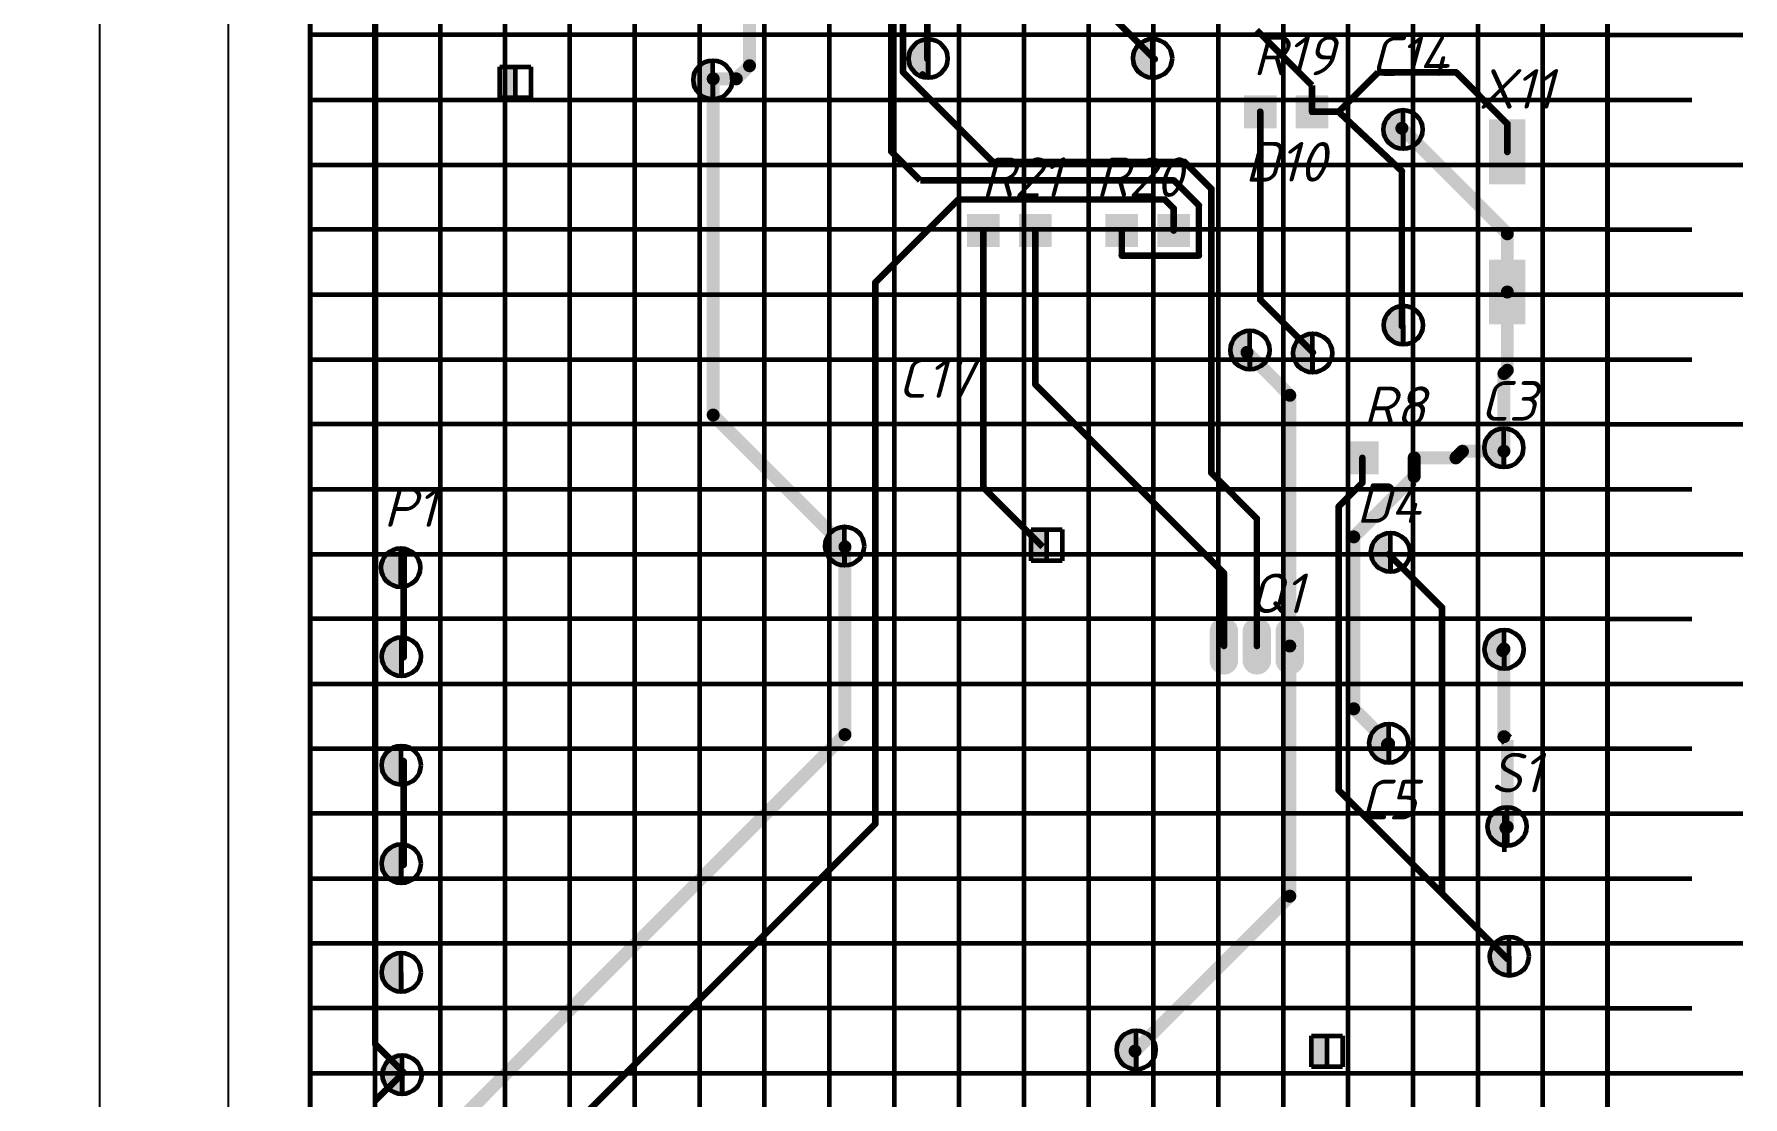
# Model space of a CAD drawing. Header units: millimetres. Extents: x 0 to 9139, y -367 to 2333.
# Drawn here: x 6641.4 to 6773.2, y 1217.4 to 1299.3 of the extents above; entities that cross this region are included whole.
import ezdxf

# ---------------------------------------------------------------- set-up
doc = ezdxf.new("R2010")
doc.units = ezdxf.units.MM
doc.header["$LTSCALE"] = 0.5
doc.layers.get('0').update_dxf_attribs({"lineweight": 60})
doc.layers.get('Defpoints').update_dxf_attribs({"color": 5})
for name, color, linetype in [('3-размеры', 6, 'Continuous'), ('TopLayer', 1, 'Continuous'), ('TopOverlay', 2, 'Continuous')]:
    doc.layers.add(name, color=color, linetype=linetype)
doc.layers.add('Слой1', color=7, linetype='Continuous', lineweight=60)
doc.styles.get("Standard").update_dxf_attribs({"font": 'isocpeui.ttf', "width": 0.9})
doc.dimstyles.new('ISO-25', dxfattribs={"dimtxt": 3.5, "dimasz": 3.5, "dimexe": 2, "dimexo": 0, "dimgap": 1, "dimtad": 1, "dimtoh": 1, "dimdec": 0, "dimtxsty": 'Standard', "dimcen": 2.5, "dimadec": 0, "dimazin": 0, "dimtfac": 1, "dimtdec": 0, "dimtmove": 0, "dimatfit": 3, "dimldrblk": 'DOTSMALL', "dimfxl": 1, "dimarcsym": 0})

# ---------------------------------------------------------------- blocks, each defined once
blk = doc.blocks.new('*U103')
blk.add_line((0, 1.97), (0, -1.97))
blk = doc.blocks.new('*U104')
at = {"color": 0, "linetype": 'ByBlock', "lineweight": -2, "transparency": 16777216}
for p in [(150, 0), (160, 0), (170, 0), (180, 0), (190, 0), (200, 0), (210, 0), (220, 0), (230, 0)]:
    blk.add_blockref('*U103', p, dxfattribs=at)
blk = doc.blocks.new('*U99')
blk.add_line((3.25, 0), (-3.25, 0))
blk = doc.blocks.new('*U100')
at = {"color": 0, "linetype": 'ByBlock', "lineweight": -2, "transparency": 16777216}
for p in [(0, -150), (0, -155), (0, -160), (0, -165), (0, -170), (0, -175), (0, -180), (0, -185), (0, -190), (0, -195), (0, -200), (0, -205), (0, -210), (0, -215), (0, -220), (0, -225), (0, -230)]:
    blk.add_blockref('*U99', p, dxfattribs=at)
blk = doc.blocks.new('*D111')
at = {"layer": '3-размеры', "color": 0, "lineweight": -2, "transparency": 16777216}
for p, q in [((6662.72, 1504.26), (6644.48, 1504.26)), ((6646.48, 1500.76), (6646.48, 1202.76)), ((6662.72, 1199.26), (6644.48, 1199.26))]:
    blk.add_line(p, q, dxfattribs=at)
at = {"layer": '3-размеры', "color": 0, "transparency": 16777216}
for points in [[(6645.9, 1500.76), (6647.06, 1500.76), (6646.48, 1504.26)], [(6645.9, 1202.76), (6647.06, 1202.76), (6646.48, 1199.26)]]:
    blk.add_solid(points, dxfattribs=at)
at = {"layer": 'Defpoints', "color": 0, "transparency": 16777216}
for p in [(6662.72, 1504.26), (6646.48, 1199.26), (6662.72, 1199.26)]:
    blk.add_point(p, dxfattribs=at)
at = {"layer": '3-размеры', "color": 0, "transparency": 16777216, "insert": (6643.73, 1351.76), "char_height": 3.5, "attachment_point": 5, "rotation": 90}
blk.add_mtext('150h12', dxfattribs=at)
blk = doc.blocks.new('_DotSmall')
at = {"color": 0, "linetype": 'ByBlock', "const_width": 0.5}
blk.add_lwpolyline([(-0.0625, 0, 1), (0.0625, 0, 1)], format="xyb", close=True, dxfattribs=at)
blk = doc.blocks.new('*D106')
at = {"layer": '3-размеры', "color": 0, "lineweight": -2, "transparency": 16777216}
for p, q in [((6667.72, 1494.26), (6654.39, 1494.26)), ((6656.39, 1490.76), (6656.39, 1207.79)), ((6667.73, 1204.29), (6654.39, 1204.29))]:
    blk.add_line(p, q, dxfattribs=at)
at = {"layer": '3-размеры', "color": 0, "transparency": 16777216}
for points in [[(6655.81, 1490.76), (6656.97, 1490.76), (6656.39, 1494.26)], [(6655.81, 1207.79), (6656.97, 1207.79), (6656.39, 1204.29)]]:
    blk.add_solid(points, dxfattribs=at)
at = {"layer": 'Defpoints', "color": 0, "transparency": 16777216}
for p in [(6667.72, 1494.26), (6656.39, 1204.29), (6667.73, 1204.29)]:
    blk.add_point(p, dxfattribs=at)
at = {"layer": '3-размеры', "color": 0, "transparency": 16777216, "insert": (6653.64, 1349.28), "char_height": 3.5, "attachment_point": 5, "rotation": 90}
blk.add_mtext('145%%P0.2', dxfattribs=at)
blk = doc.blocks.new('*U95')
for p, q in [((5, 152.5), (5, -152.5)), ((-5, 147.5), (-5, -152.5)), ((0.01, -152.5), (0.01, 147.5))]:
    blk.add_line(p, q)
blk = doc.blocks.new('*U96')
at = {"color": 0, "linetype": 'ByBlock', "lineweight": -2, "transparency": 16777216}
for p in [(0, 0), (15, 0), (30, 0), (45, 0), (60, 0), (75, 0), (90, 0)]:
    blk.add_blockref('*U95', p, dxfattribs=at)
blk = doc.blocks.new('*U97')
for p, q in [((50, 5), (-50, 5)), ((-50, 0), (50, 0)), ((-50, -5), (50, -5))]:
    blk.add_line(p, q)
blk = doc.blocks.new('*U98')
at = {"color": 0, "linetype": 'ByBlock', "lineweight": -2, "transparency": 16777216}
for p in [(0, 90), (0, 75), (0, 60), (0, 45), (0, 30), (0, 15)]:
    blk.add_blockref('*U97', p, dxfattribs=at)

msp = doc.modelspace()

# ---------------------------------------------------------------- hatches: boundary and pattern name
h = msp.add_hatch(color=256)
h.dxf.hatch_style = 1
h.paths.add_polyline_path([(6710.35, 1298.95, 0.414214), (6708.85, 1297.45, 0.414214), (6710.35, 1295.95), (6710.35, 1297.45)])
h = msp.add_hatch(color=256)
h.dxf.hatch_style = 1
h.paths.add_polyline_path([(6727.65, 1298.96, 0.414214), (6726.15, 1297.46, 0.414214), (6727.65, 1295.96), (6727.65, 1297.46)])
h = msp.add_hatch(color=256)
h.dxf.hatch_style = 1
h.paths.add_polyline_path([(6678.51, 1296.81), (6677.32, 1296.81), (6677.32, 1294.41), (6678.51, 1294.41)])
h = msp.add_hatch(color=256)
h.dxf.hatch_style = 1
h.paths.add_polyline_path([(6693.75, 1297.3, 0.414214), (6692.25, 1295.8, 0.414214), (6693.75, 1294.3), (6693.75, 1295.8)])
h = msp.add_hatch(color=256)
h.dxf.hatch_style = 1
h.paths.add_polyline_path([(6746.96, 1293.48, 0.414214), (6745.46, 1291.98, 0.414214), (6746.96, 1290.48), (6746.96, 1291.98)])
h = msp.add_hatch(color=256)
h.dxf.hatch_style = 1
h.paths.add_polyline_path([(6746.98, 1278.4, 0.414214), (6745.48, 1276.9, 0.414214), (6746.98, 1275.4), (6746.98, 1276.9)])
h = msp.add_hatch(color=256)
h.dxf.hatch_style = 1
h.paths.add_polyline_path([(6735.16, 1276.48, 0.414214), (6733.66, 1274.98, 0.414214), (6735.16, 1273.48), (6735.16, 1274.98)])
h = msp.add_hatch(color=256)
h.dxf.hatch_style = 1
h.paths.add_polyline_path([(6739.99, 1276.25, 0.414214), (6738.49, 1274.75, 0.414214), (6739.99, 1273.25), (6739.99, 1274.75)])
h = msp.add_hatch(color=256)
h.dxf.hatch_style = 1
h.paths.add_polyline_path([(6754.73, 1268.94, 0.414214), (6753.23, 1267.44, 0.414214), (6754.73, 1265.94), (6754.73, 1267.44)])
h = msp.add_hatch(color=256)
h.dxf.hatch_style = 1
h.paths.add_polyline_path([(6703.91, 1261.37, 0.414214), (6702.41, 1259.87, 0.414214), (6703.91, 1258.37), (6703.91, 1259.87)])
h = msp.add_hatch(color=256)
h.dxf.hatch_style = 1
h.paths.add_polyline_path([(6719.48, 1261.14), (6718.29, 1261.14), (6718.29, 1258.74), (6719.48, 1258.74)])
h = msp.add_hatch(color=256)
h.dxf.hatch_style = 1
h.paths.add_polyline_path([(6745.99, 1260.89, 0.414214), (6744.49, 1259.39, 0.414214), (6745.99, 1257.89), (6745.99, 1259.39)])
h = msp.add_hatch(color=256)
h.dxf.hatch_style = 1
h.paths.add_polyline_path([(6669.69, 1259.71, 0.414214), (6668.19, 1258.21, 0.414214), (6669.69, 1256.71), (6669.69, 1258.21)])
h = msp.add_hatch(color=256)
h.dxf.hatch_style = 1
h.paths.add_polyline_path([(6669.74, 1252.85, 0.414214), (6668.24, 1251.35, 0.414214), (6669.74, 1249.85), (6669.74, 1251.35)])
h = msp.add_hatch(color=256)
h.dxf.hatch_style = 1
h.paths.add_polyline_path([(6754.75, 1253.41, 0.414214), (6753.25, 1251.91, 0.414214), (6754.75, 1250.41), (6754.75, 1251.91)])
h = msp.add_hatch(color=256)
h.dxf.hatch_style = 1
h.paths.add_polyline_path([(6745.86, 1246.17, 0.414214), (6744.36, 1244.67, 0.414214), (6745.86, 1243.17), (6745.86, 1244.67)])
h = msp.add_hatch(color=256)
h.dxf.hatch_style = 1
h.paths.add_polyline_path([(6669.73, 1244.48, 0.414214), (6668.23, 1242.98, 0.414214), (6669.73, 1241.48), (6669.73, 1242.98)])
h = msp.add_hatch(color=256)
h.dxf.hatch_style = 1
h.paths.add_polyline_path([(6754.98, 1239.76, 0.414214), (6753.48, 1238.26, 0.414214), (6754.98, 1236.76), (6754.98, 1238.26)])
h = msp.add_hatch(color=256)
h.dxf.hatch_style = 1
h.paths.add_polyline_path([(6669.73, 1236.9, 0.414214), (6668.23, 1235.4, 0.414214), (6669.73, 1233.9), (6669.73, 1235.4)])
h = msp.add_hatch(color=256)
h.dxf.hatch_style = 1
h.paths.add_polyline_path([(6755.15, 1229.76, 0.414214), (6753.65, 1228.26, 0.414214), (6755.15, 1226.76), (6755.15, 1228.26)])
h = msp.add_hatch(color=256)
h.dxf.hatch_style = 1
h.paths.add_polyline_path([(6669.73, 1228.52, 0.414214), (6668.23, 1227.02, 0.414214), (6669.73, 1225.52), (6669.73, 1227.02)])
h = msp.add_hatch(color=256)
h.dxf.hatch_style = 1
h.paths.add_polyline_path([(6726.39, 1222.54, 0.414214), (6724.89, 1221.04, 0.414214), (6726.39, 1219.54), (6726.39, 1221.04)])
h = msp.add_hatch(color=256)
h.dxf.hatch_style = 1
h.paths.add_polyline_path([(6741.09, 1222.13), (6739.9, 1222.13), (6739.9, 1219.73), (6741.09, 1219.73)])
h = msp.add_hatch(color=256)
h.dxf.hatch_style = 1
h.paths.add_polyline_path([(6669.79, 1220.63, 0.414214), (6668.29, 1219.13, 0.414214), (6669.79, 1217.63), (6669.79, 1219.13)])

# ---------------------------------------------------------------- linework, layer by layer
for p, q in [((6662.72, 1199.26), (6662.72, 1499.26)), ((6762.72, 1199.26), (6762.72, 1499.26)), ((6762.72, 1496.76), (6762.72, 1199.26)), ((6662.62, 1233.42), (6662.62, 1233.42))]:
    msp.add_line(p, q)
at = {"layer": 'TopLayer'}
for points, const_width in [([(6667.72, 1221.49), (6667.72, 1324.36)], 0.508), ([(6708.42, 1296.39), (6708.42, 1323.41)], 0.508), ([(6696.58, 1296.89), (6696.58, 1318.23)], 1), ([(6707.5, 1290.29), (6707.5, 1318.74)], 0.508), ([(6710.29, 1297.4), (6710.29, 1306.34)], 0.508), ([(6727.82, 1297.4), (6718.93, 1306.29)], 0.508), ([(6739.95, 1295.37), (6735.68, 1299.64)], 0.508), ([(6693.78, 1269.97), (6693.78, 1295.88)], 1), ([(6695.56, 1295.88), (6693.78, 1295.88)], 1), ([(6696.58, 1296.89), (6695.56, 1295.88)], 1), ([(6715.32, 1289.48), (6708.42, 1296.39)], 0.508), ([(6745.04, 1296.39), (6741.99, 1293.34)], 0.508), ([(6751.04, 1296.39), (6745.04, 1296.39)], 0.508), ([(6755, 1292.42), (6751.04, 1296.39)], 0.508), ([(6739.95, 1293.34), (6739.95, 1295.37)], 0.508), ([(6735.95, 1278.86), (6735.95, 1293.34)], 0.508), ([(6741.99, 1293.34), (6739.95, 1293.34)], 0.508), ([(6746.87, 1288.77), (6741.99, 1293.34)], 0.508), ([(6755, 1283.94), (6746.87, 1292.07)], 1), ([(6755, 1290.25), (6755, 1292.42)], 0.508), ([(6709.74, 1288.05), (6707.5, 1290.29)], 0.508), ([(6730.11, 1289.48), (6715.32, 1289.48)], 0.508), ([(6732.19, 1287.39), (6730.11, 1289.48)], 0.508), ([(6729.29, 1288.05), (6709.74, 1288.05)], 0.508), ([(6731.22, 1286.12), (6729.29, 1288.05)], 0.508), ([(6746.87, 1276.83), (6746.87, 1288.77)], 0.508), ([(6732.19, 1265.5), (6732.19, 1287.39)], 0.508), ([(6712.68, 1286.58), (6706.28, 1280.18)], 0.508), ([(6728.58, 1286.58), (6712.68, 1286.58)], 0.508), ([(6729.28, 1285.88), (6728.58, 1286.58)], 0.508), ([(6729.28, 1284.19), (6729.28, 1285.88)], 0.508), ([(6731.22, 1282.26), (6731.22, 1286.12)], 0.508), ([(6714.61, 1264.38), (6714.61, 1284.19)], 0.508), ([(6718.61, 1272.32), (6718.61, 1284.19)], 0.508), ([(6725.28, 1282.26), (6725.28, 1284.19)], 0.508), ([(6755, 1279.45), (6755, 1283.94)], 1), ([(6731.22, 1282.26), (6725.28, 1282.26)], 0.508), ([(6706.28, 1238.47), (6706.28, 1280.18)], 0.508), ([(6740.01, 1274.8), (6735.95, 1278.86)], 0.508), ([(6755, 1273.42), (6755, 1279.45)], 1), ([(6738.23, 1271.49), (6734.93, 1274.8)], 1), ([(6755, 1273.42), (6754.74, 1273.17)], 1), ([(6733.15, 1257.78), (6718.61, 1272.32)], 0.508), ([(6754.74, 1267.18), (6754.74, 1273.17)], 1), ([(6738.23, 1252.17), (6738.23, 1271.49)], 1), ([(6703.94, 1259.81), (6693.78, 1269.97)], 1), ([(6747.82, 1265.24), (6747.82, 1266.67)], 1), ([(6751.04, 1266.67), (6747.82, 1266.67)], 1), ([(6751.54, 1267.18), (6751.04, 1266.67)], 1), ([(6754.74, 1267.18), (6751.54, 1267.18)], 1), ([(6743.82, 1264.74), (6743.82, 1266.67)], 0.508), ([(6719.18, 1259.81), (6714.61, 1264.38)], 0.508), ([(6735.69, 1261.99), (6732.19, 1265.5)], 0.508), ([(6743.82, 1264.74), (6741.99, 1262.91)], 0.508), ([(6747.82, 1265.24), (6743.16, 1260.58)], 1), ([(6735.69, 1252.17), (6735.69, 1261.99)], 0.508), ([(6741.99, 1241.06), (6741.99, 1262.91)], 0.508), ([(6743.16, 1247.33), (6743.16, 1260.58)], 1), ([(6669.91, 1251.3), (6669.91, 1259.3)], 0.508), ([(6703.94, 1245.34), (6703.94, 1259.81)], 1), ([(6749.97, 1255.12), (6745.85, 1259.24)], 0.508), ([(6733.15, 1252.17), (6733.15, 1257.78)], 0.508), ([(6749.97, 1233.09), (6749.97, 1255.12)], 0.508), ([(6733.15, 1253.27), (6733.15, 1251.07)], 2.2), ([(6735.69, 1253.27), (6735.69, 1251.07)], 2.2), ([(6738.23, 1253.27), (6738.23, 1251.07)], 2.2), ([(6738.23, 1232.89), (6738.23, 1252.17)], 1), ([(6754.74, 1245.18), (6754.74, 1251.94)], 1), ([(6745.85, 1244.64), (6743.16, 1247.33)], 1), ([(6703.94, 1245.34), (6669.91, 1211.3)], 1), ([(6755, 1244.92), (6754.74, 1245.18)], 1), ([(6755, 1238.22), (6755, 1244.92)], 1), ([(6669.91, 1235.3), (6669.91, 1243.3)], 0.508), ([(6749.97, 1233.09), (6741.99, 1241.06)], 0.508), ([(6706.28, 1238.47), (6675.85, 1208.04)], 0.508), ([(6738.23, 1232.89), (6726.3, 1220.95)], 1), ([(6755, 1228.06), (6749.97, 1233.09)], 0.508), ([(6669.91, 1219.3), (6667.72, 1221.49)], 0.508), ([(6669.91, 1219.3), (6667.72, 1217.12)], 0.508)]:
    msp.add_lwpolyline(points, dxfattribs=dict(at, const_width=const_width))
for points, const_width in [([(6710.42, 1297.4, -1), (6710.17, 1297.4, -1)], 0.254), ([(6727.95, 1297.4, -1), (6727.69, 1297.4, -1)], 0.254), ([(6694.03, 1295.88, -1), (6693.53, 1295.88, -1)], 0.5), ([(6694.03, 1295.88, -1), (6693.53, 1295.88, -1)], 0.5), ([(6695.81, 1295.88, -1), (6695.31, 1295.88, -1)], 0.5), ([(6695.81, 1295.88, -1), (6695.31, 1295.88, -1)], 0.5), ([(6696.83, 1296.89, -1), (6696.33, 1296.89, -1)], 0.5), ([(6696.83, 1296.89, -1), (6696.33, 1296.89, -1)], 0.5), ([(6708.54, 1296.39, -1), (6708.29, 1296.39, -1)], 0.254), ([(6708.54, 1296.39, -1), (6708.29, 1296.39, -1)], 0.254), ([(6710.05, 1296.22, -1), (6709.8, 1296.22, -1)], 0.254), ([(6710.05, 1296.22, -1), (6709.8, 1296.22, -1)], 0.254), ([(6751.16, 1296.39, -1), (6750.91, 1296.39, -1)], 0.254), ([(6751.16, 1296.39, -1), (6750.91, 1296.39, -1)], 0.254), ([(6736.08, 1293.34, -1), (6735.82, 1293.34, -1)], 0.254), ([(6740.08, 1293.34, -1), (6739.82, 1293.34, -1)], 0.254), ([(6740.08, 1293.34, -1), (6739.82, 1293.34, -1)], 0.254), ([(6742.12, 1293.34, -1), (6741.87, 1293.34, -1)], 0.254), ([(6742.12, 1293.34, -1), (6741.87, 1293.34, -1)], 0.254), ([(6742.12, 1293.34, -1), (6741.87, 1293.34, -1)], 0.254), ([(6747.12, 1292.07, -1), (6746.62, 1292.07, -1)], 0.5), ([(6755.13, 1292.42, -1), (6754.87, 1292.42, -1)], 0.254), ([(6755.13, 1292.42, -1), (6754.87, 1292.42, -1)], 0.254), ([(6707.63, 1290.29, -1), (6707.37, 1290.29, -1)], 0.254), ([(6707.63, 1290.29, -1), (6707.37, 1290.29, -1)], 0.254), ([(6715.45, 1289.48, -1), (6715.2, 1289.48, -1)], 0.254), ([(6715.45, 1289.48, -1), (6715.2, 1289.48, -1)], 0.254), ([(6730.23, 1289.48, -1), (6729.98, 1289.48, -1)], 0.254), ([(6730.23, 1289.48, -1), (6729.98, 1289.48, -1)], 0.254), ([(6755.13, 1290.25, -1), (6754.87, 1290.25, -1)], 0.254), ([(6729.42, 1288.05, -1), (6729.17, 1288.05, -1)], 0.254), ([(6729.42, 1288.05, -1), (6729.17, 1288.05, -1)], 0.254), ([(6747, 1288.77, -1), (6746.74, 1288.77, -1)], 0.254), ([(6747, 1288.77, -1), (6746.74, 1288.77, -1)], 0.254), ([(6732.32, 1287.39, -1), (6732.06, 1287.39, -1)], 0.254), ([(6732.32, 1287.39, -1), (6732.06, 1287.39, -1)], 0.254), ([(6712.81, 1286.58, -1), (6712.56, 1286.58, -1)], 0.254), ([(6712.81, 1286.58, -1), (6712.56, 1286.58, -1)], 0.254), ([(6728.71, 1286.58, -1), (6728.46, 1286.58, -1)], 0.254), ([(6728.71, 1286.58, -1), (6728.46, 1286.58, -1)], 0.254), ([(6729.41, 1285.88, -1), (6729.15, 1285.88, -1)], 0.254), ([(6729.41, 1285.88, -1), (6729.15, 1285.88, -1)], 0.254), ([(6731.35, 1286.12, -1), (6731.1, 1286.12, -1)], 0.254), ([(6731.35, 1286.12, -1), (6731.1, 1286.12, -1)], 0.254), ([(6714.74, 1284.19, -1), (6714.49, 1284.19, -1)], 0.254), ([(6718.74, 1284.19, -1), (6718.49, 1284.19, -1)], 0.254), ([(6725.41, 1284.19, -1), (6725.15, 1284.19, -1)], 0.254), ([(6729.41, 1284.19, -1), (6729.15, 1284.19, -1)], 0.254), ([(6755.25, 1283.94, -1), (6754.75, 1283.94, -1)], 0.5), ([(6755.25, 1283.94, -1), (6754.75, 1283.94, -1)], 0.5), ([(6725.41, 1282.26, -1), (6725.15, 1282.26, -1)], 0.254), ([(6725.41, 1282.26, -1), (6725.15, 1282.26, -1)], 0.254), ([(6731.35, 1282.26, -1), (6731.1, 1282.26, -1)], 0.254), ([(6731.35, 1282.26, -1), (6731.1, 1282.26, -1)], 0.254), ([(6706.41, 1280.18, -1), (6706.15, 1280.18, -1)], 0.254), ([(6706.41, 1280.18, -1), (6706.15, 1280.18, -1)], 0.254), ([(6736.08, 1278.86, -1), (6735.82, 1278.86, -1)], 0.254), ([(6736.08, 1278.86, -1), (6735.82, 1278.86, -1)], 0.254), ([(6755.25, 1279.45, -1), (6754.75, 1279.45, -1)], 0.5), ([(6755.25, 1279.45, -1), (6754.75, 1279.45, -1)], 0.5), ([(6747, 1276.83, -1), (6746.74, 1276.83, -1)], 0.254), ([(6735.18, 1274.8, -1), (6734.68, 1274.8, -1)], 0.5), ([(6740.14, 1274.8, -1), (6739.89, 1274.8, -1)], 0.254), ([(6755.25, 1273.42, -1), (6754.75, 1273.42, -1)], 0.5), ([(6755.25, 1273.42, -1), (6754.75, 1273.42, -1)], 0.5), ([(6718.74, 1272.32, -1), (6718.49, 1272.32, -1)], 0.254), ([(6718.74, 1272.32, -1), (6718.49, 1272.32, -1)], 0.254), ([(6754.99, 1273.17, -1), (6754.49, 1273.17, -1)], 0.5), ([(6754.99, 1273.17, -1), (6754.49, 1273.17, -1)], 0.5), ([(6738.48, 1271.49, -1), (6737.98, 1271.49, -1)], 0.5), ([(6738.48, 1271.49, -1), (6737.98, 1271.49, -1)], 0.5), ([(6694.03, 1269.97, -1), (6693.53, 1269.97, -1)], 0.5), ([(6694.03, 1269.97, -1), (6693.53, 1269.97, -1)], 0.5), ([(6748.07, 1266.67, -1), (6747.57, 1266.67, -1)], 0.5), ([(6748.07, 1266.67, -1), (6747.57, 1266.67, -1)], 0.5), ([(6751.29, 1266.67, -1), (6750.79, 1266.67, -1)], 0.5), ([(6751.29, 1266.67, -1), (6750.79, 1266.67, -1)], 0.5), ([(6751.79, 1267.18, -1), (6751.29, 1267.18, -1)], 0.5), ([(6751.79, 1267.18, -1), (6751.29, 1267.18, -1)], 0.5), ([(6754.99, 1267.18, -1), (6754.49, 1267.18, -1)], 0.5), ([(6754.99, 1267.18, -1), (6754.49, 1267.18, -1)], 0.5), ([(6743.95, 1266.67, -1), (6743.7, 1266.67, -1)], 0.254), ([(6714.74, 1264.38, -1), (6714.49, 1264.38, -1)], 0.254), ([(6714.74, 1264.38, -1), (6714.49, 1264.38, -1)], 0.254), ([(6732.32, 1265.5, -1), (6732.06, 1265.5, -1)], 0.254), ([(6732.32, 1265.5, -1), (6732.06, 1265.5, -1)], 0.254), ([(6743.95, 1264.74, -1), (6743.7, 1264.74, -1)], 0.254), ([(6743.95, 1264.74, -1), (6743.7, 1264.74, -1)], 0.254), ([(6748.07, 1265.24, -1), (6747.57, 1265.24, -1)], 0.5), ([(6748.07, 1265.24, -1), (6747.57, 1265.24, -1)], 0.5), ([(6735.82, 1261.99, -1), (6735.57, 1261.99, -1)], 0.254), ([(6735.82, 1261.99, -1), (6735.57, 1261.99, -1)], 0.254), ([(6742.12, 1262.91, -1), (6741.87, 1262.91, -1)], 0.254), ([(6742.12, 1262.91, -1), (6741.87, 1262.91, -1)], 0.254), ([(6743.41, 1260.58, -1), (6742.91, 1260.58, -1)], 0.5), ([(6743.41, 1260.58, -1), (6742.91, 1260.58, -1)], 0.5), ([(6670.04, 1259.3, -1), (6669.78, 1259.3, -1)], 0.254), ([(6704.19, 1259.81, -1), (6703.69, 1259.81, -1)], 0.5), ([(6704.19, 1259.81, -1), (6703.69, 1259.81, -1)], 0.5), ([(6745.98, 1259.24, -1), (6745.73, 1259.24, -1)], 0.254), ([(6733.28, 1257.78, -1), (6733.03, 1257.78, -1)], 0.254), ([(6733.28, 1257.78, -1), (6733.03, 1257.78, -1)], 0.254), ([(6750.1, 1255.12, -1), (6749.84, 1255.12, -1)], 0.254), ([(6750.1, 1255.12, -1), (6749.84, 1255.12, -1)], 0.254), ([(6733.7, 1253.27, -1), (6732.6, 1253.27, -1)], 1.1), ([(6736.24, 1253.27, -1), (6735.14, 1253.27, -1)], 1.1), ([(6738.78, 1253.27, -1), (6737.68, 1253.27, -1)], 1.1), ([(6738.48, 1252.17, -1), (6737.98, 1252.17, -1)], 0.5), ([(6738.48, 1252.17, -1), (6737.98, 1252.17, -1)], 0.5), ([(6670.04, 1251.3, -1), (6669.78, 1251.3, -1)], 0.254), ([(6733.7, 1251.07, -1), (6732.6, 1251.07, -1)], 1.1), ([(6733.28, 1252.17, -1), (6733.03, 1252.17, -1)], 0.254), ([(6736.24, 1251.07, -1), (6735.14, 1251.07, -1)], 1.1), ([(6735.82, 1252.17, -1), (6735.57, 1252.17, -1)], 0.254), ([(6738.78, 1251.07, -1), (6737.68, 1251.07, -1)], 1.1), ([(6754.9, 1251.81, -1), (6754.4, 1251.81, -1)], 0.5), ([(6754.99, 1251.94, -1), (6754.49, 1251.94, -1)], 0.5), ([(6743.41, 1247.33, -1), (6742.91, 1247.33, -1)], 0.5), ([(6743.41, 1247.33, -1), (6742.91, 1247.33, -1)], 0.5), ([(6704.19, 1245.34, -1), (6703.69, 1245.34, -1)], 0.5), ([(6704.19, 1245.34, -1), (6703.69, 1245.34, -1)], 0.5), ([(6746.01, 1244.57, -1), (6745.51, 1244.57, -1)], 0.5), ([(6746.1, 1244.64, -1), (6745.6, 1244.64, -1)], 0.5), ([(6754.99, 1245.18, -1), (6754.49, 1245.18, -1)], 0.5), ([(6754.99, 1245.18, -1), (6754.49, 1245.18, -1)], 0.5), ([(6670.04, 1243.3, -1), (6669.78, 1243.3, -1)], 0.254), ([(6742.12, 1241.06, -1), (6741.87, 1241.06, -1)], 0.254), ([(6742.12, 1241.06, -1), (6741.87, 1241.06, -1)], 0.254), ([(6706.41, 1238.47, -1), (6706.15, 1238.47, -1)], 0.254), ([(6706.41, 1238.47, -1), (6706.15, 1238.47, -1)], 0.254), ([(6755.14, 1238.16, -1), (6754.64, 1238.16, -1)], 0.5), ([(6755.25, 1238.22, -1), (6754.75, 1238.22, -1)], 0.5), ([(6670.04, 1235.3, -1), (6669.78, 1235.3, -1)], 0.254), ([(6738.48, 1232.89, -1), (6737.98, 1232.89, -1)], 0.5), ([(6738.48, 1232.89, -1), (6737.98, 1232.89, -1)], 0.5), ([(6750.1, 1233.09, -1), (6749.84, 1233.09, -1)], 0.254), ([(6750.1, 1233.09, -1), (6749.84, 1233.09, -1)], 0.254), ([(6750.1, 1233.09, -1), (6749.84, 1233.09, -1)], 0.254), ([(6755.13, 1228.06, -1), (6754.87, 1228.06, -1)], 0.254), ([(6667.85, 1221.49, -1), (6667.6, 1221.49, -1)], 0.254), ([(6667.85, 1221.49, -1), (6667.6, 1221.49, -1)], 0.254), ([(6726.55, 1220.95, -1), (6726.05, 1220.95, -1)], 0.5), ([(6670.04, 1219.3, -1), (6669.78, 1219.3, -1)], 0.254), ([(6670.04, 1219.3, -1), (6669.78, 1219.3, -1)], 0.254)]:
    msp.add_lwpolyline(points, format="xyb", close=True, dxfattribs=dict(at, const_width=const_width))
for points in [[(6737.21, 1292.07), (6734.69, 1292.07), (6737.21, 1294.61), (6734.69, 1294.61)], [(6741.21, 1292.07), (6738.69, 1292.07), (6741.21, 1294.61), (6738.69, 1294.61)], [(6753.6, 1287.75), (6753.6, 1292.75), (6756.4, 1287.75), (6756.4, 1292.75)], [(6715.87, 1282.92), (6713.35, 1282.92), (6715.87, 1285.46), (6713.35, 1285.46)], [(6719.87, 1282.92), (6717.35, 1282.92), (6719.87, 1285.46), (6717.35, 1285.46)], [(6726.54, 1282.92), (6724.02, 1282.92), (6726.54, 1285.46), (6724.02, 1285.46)], [(6730.54, 1282.92), (6728.02, 1282.92), (6730.54, 1285.46), (6728.02, 1285.46)], [(6753.6, 1276.95), (6753.6, 1281.95), (6756.4, 1276.95), (6756.4, 1281.95)], [(6745.08, 1265.4), (6742.56, 1265.4), (6745.08, 1267.94), (6742.56, 1267.94)]]:
    msp.add_solid(points, dxfattribs=at)
at = {"layer": 'Слой1'}
for p, q in [((6710.35, 1295.95), (6710.35, 1298.95)), ((6727.65, 1295.96), (6727.65, 1298.96)), ((6727.65, 1297.46), (6727.65, 1295.96)), ((6677.32, 1294.41), (6677.32, 1296.81)), ((6677.32, 1296.81), (6679.72, 1296.81)), ((6678.51, 1296.81), (6678.51, 1294.41)), ((6679.72, 1296.81), (6679.72, 1294.41)), ((6693.75, 1294.3), (6693.75, 1297.3)), ((6710.35, 1297.45), (6710.35, 1295.95)), ((6693.75, 1295.8), (6693.75, 1294.3)), ((6679.72, 1294.41), (6677.32, 1294.41)), ((6746.96, 1290.48), (6746.96, 1293.48)), ((6746.96, 1291.98), (6746.96, 1290.48)), ((6746.98, 1275.4), (6746.98, 1278.4)), ((6735.16, 1273.48), (6735.16, 1276.48)), ((6746.98, 1276.9), (6746.98, 1275.4)), ((6739.99, 1273.25), (6739.99, 1276.25)), ((6735.16, 1274.98), (6735.16, 1273.48)), ((6739.99, 1274.75), (6739.99, 1273.25)), ((6754.73, 1265.94), (6754.73, 1268.94)), ((6754.73, 1267.44), (6754.73, 1265.94)), ((6703.91, 1258.37), (6703.91, 1261.37)), ((6718.29, 1258.74), (6718.29, 1261.14)), ((6718.29, 1261.14), (6720.69, 1261.14)), ((6719.48, 1261.14), (6719.48, 1258.74)), ((6720.69, 1261.14), (6720.69, 1258.74)), ((6745.99, 1257.89), (6745.99, 1260.89)), ((6669.69, 1256.71), (6669.69, 1259.71)), ((6703.91, 1259.87), (6703.91, 1258.37)), ((6745.99, 1259.39), (6745.99, 1257.89)), ((6669.69, 1258.21), (6669.69, 1256.71)), ((6720.69, 1258.74), (6718.29, 1258.74)), ((6669.74, 1249.85), (6669.74, 1252.85)), ((6754.75, 1250.41), (6754.75, 1253.41)), ((6754.75, 1251.91), (6754.75, 1250.41)), ((6669.74, 1251.35), (6669.74, 1249.85)), ((6745.86, 1243.17), (6745.86, 1246.17)), ((6669.73, 1241.48), (6669.73, 1244.48)), ((6745.86, 1244.67), (6745.86, 1243.17)), ((6669.73, 1242.98), (6669.73, 1241.48)), ((6754.98, 1236.76), (6754.98, 1239.76)), ((6754.77, 1236.3), (6754.77, 1239.3)), ((6754.98, 1238.26), (6754.98, 1236.76)), ((6669.73, 1233.9), (6669.73, 1236.9)), ((6669.73, 1235.4), (6669.73, 1233.9)), ((6755.15, 1226.76), (6755.15, 1229.76)), ((6669.73, 1225.52), (6669.73, 1228.52)), ((6755.15, 1228.26), (6755.15, 1226.76)), ((6669.73, 1227.02), (6669.73, 1225.52)), ((6726.39, 1219.54), (6726.39, 1222.54)), ((6739.9, 1219.73), (6739.9, 1222.13)), ((6739.9, 1222.13), (6742.3, 1222.13)), ((6741.09, 1222.13), (6741.09, 1219.73)), ((6742.3, 1222.13), (6742.3, 1219.73)), ((6669.79, 1217.63), (6669.79, 1220.63)), ((6726.39, 1221.04), (6726.39, 1219.54)), ((6669.79, 1219.13), (6669.79, 1217.63)), ((6742.3, 1219.73), (6739.9, 1219.73))]:
    msp.add_line(p, q, dxfattribs=at)
for centre in [(6710.35, 1297.45), (6727.65, 1297.46), (6693.75, 1295.8), (6746.96, 1291.98), (6746.98, 1276.9), (6735.16, 1274.98), (6739.99, 1274.75), (6754.73, 1267.44), (6703.91, 1259.87), (6745.99, 1259.39), (6669.69, 1258.21), (6669.74, 1251.35), (6754.75, 1251.91), (6745.86, 1244.67), (6669.73, 1242.98), (6754.98, 1238.26), (6669.73, 1235.4), (6755.15, 1228.26), (6669.73, 1227.02), (6726.39, 1221.04), (6669.79, 1219.13)]:
    msp.add_circle(centre, 1.5, dxfattribs=at)

# ---------------------------------------------------------------- block references
for name, p in [('*U96', (6667.72, 1351.76)), ('*U98', (6712.72, 1204.26))]:
    msp.add_blockref(name, p)
at = {"extrusion": (0, 0, -1), "zscale": -1}
msp.add_blockref('*U100', (-6765.97, 1449.26), dxfattribs=at)
at = {"extrusion": (0, 0, -1), "zscale": -1, "rotation": 270}
msp.add_blockref('*U104', (-6771.19, 1449.26), dxfattribs=at)

# ---------------------------------------------------------------- texts
at = {"layer": 'TopOverlay'}
for s, p in [('R19', (6735.39, 1296.16)), ('C14', (6744.44, 1296.1)), ('X11', (6752.76, 1293.58)), ('D10', (6734.77, 1287.96)), ('R21', (6714.45, 1286.78)), ('R20', (6723.26, 1286.78)), ('C17', (6708.01, 1271.3)), ('C3', (6752.91, 1269.53)), ('R8', (6743.86, 1269.12)), ('D4', (6743.37, 1261.67)), ('P1', (6668.37, 1261.35)), ('Q1', (6735.09, 1254.71)), ('S1', (6753.71, 1240.89)), ('С5', (6743.74, 1238.81))]:
    msp.add_text(s, height=3.048, dxfattribs=at).set_placement(p)

# ---------------------------------------------------------------- dimensions: what is measured, and where the dimension line sits
at = {"layer": '3-размеры'}
for base, p1, p2, text, picture, middle in [((6646.48, 1199.26), (6662.72, 1504.26), (6662.72, 1199.26), '150h12', '*D111', (6643.73, 1351.76)), ((6656.39, 1204.29), (6667.72, 1494.26), (6667.73, 1204.29), '145%%P0.2', '*D106', (6653.64, 1349.28))]:
    dim = msp.add_linear_dim(base=base, p1=p1, p2=p2, angle=90, text=text, dimstyle='ISO-25', dxfattribs=at)
    dim.commit()
    dim.dimension.update_dxf_attribs({"geometry": picture, "text_midpoint": middle})

doc.saveas('drawing.dxf')
